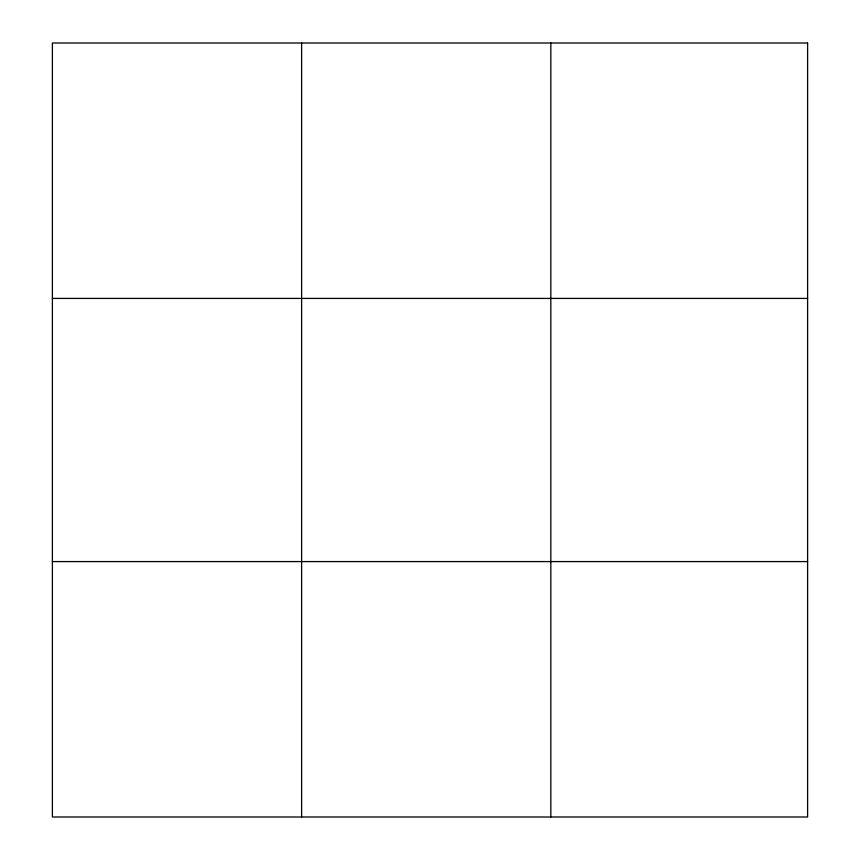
<?xml version="1.0" encoding="UTF-8"?>
<svg xmlns="http://www.w3.org/2000/svg" width="860" height="860" viewBox="0 0 860 860"><rect width="100%" height="100%" fill="white"/><g stroke="black" fill="none" stroke-linecap="round" stroke-linejoin="round"><path stroke-width="1.29" d="M301.613 43L301.613 817M550.83 43L550.83 817M52.395 298.42L807.604 298.42M52.395 561.58L807.604 561.58M807.604 43L807.604 817L52.395 817L52.395 43L807.604 43"/></g></svg>
